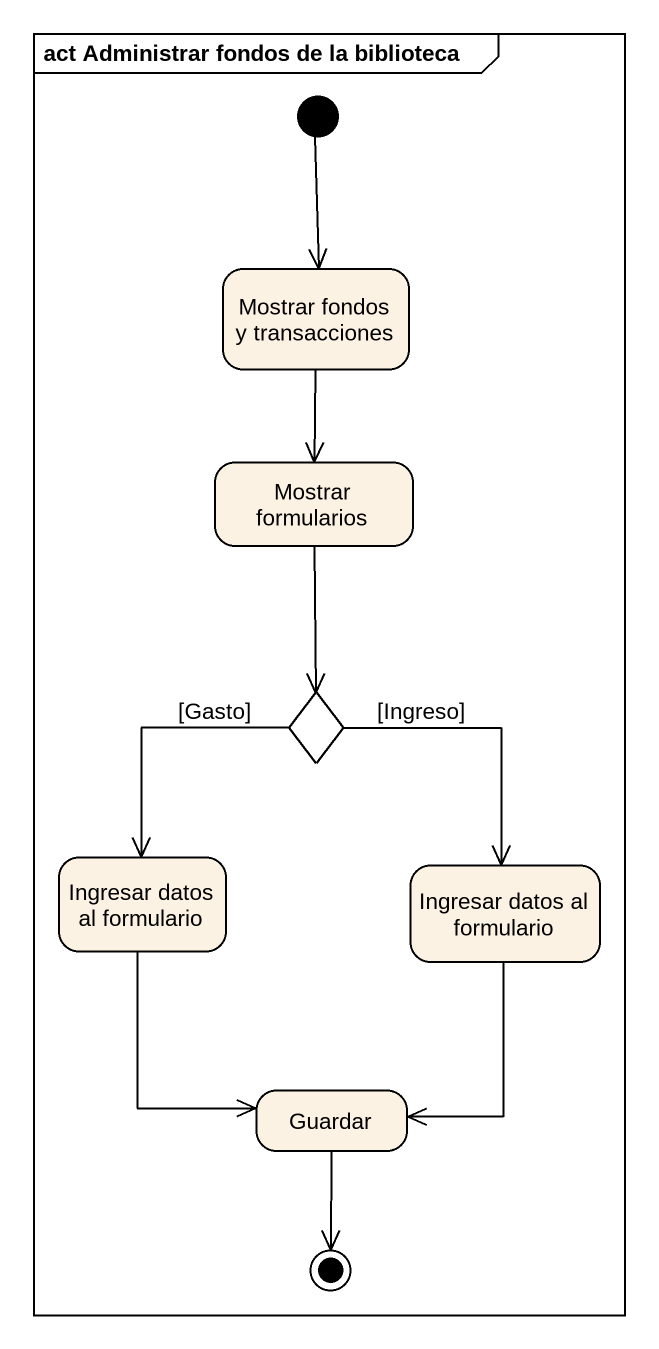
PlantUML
@startuml
mainframe act Administrar fondos de la biblioteca
hide empty description
state "Mostrar fondos y transacciones" as Mostrar_fondos_y
state "Mostrar formularios" as Mostrar_formularios
state choice1 <<choice>>
state "Ingresar datos al formulario" as Ingresar_datos_al_formulario
state "Ingresar datos al formulario" as Ingresar_datos_al_formulario_2
state Guardar
[*] --> Mostrar_fondos_y
Mostrar_fondos_y --> Mostrar_formularios
Mostrar_formularios --> choice1
choice1 --> Ingresar_datos_al_formulario : [Gasto]
choice1 --> Ingresar_datos_al_formulario_2 : [Ingreso]
Ingresar_datos_al_formulario --> Guardar
Ingresar_datos_al_formulario_2 --> Guardar
Guardar --> [*]
@enduml
